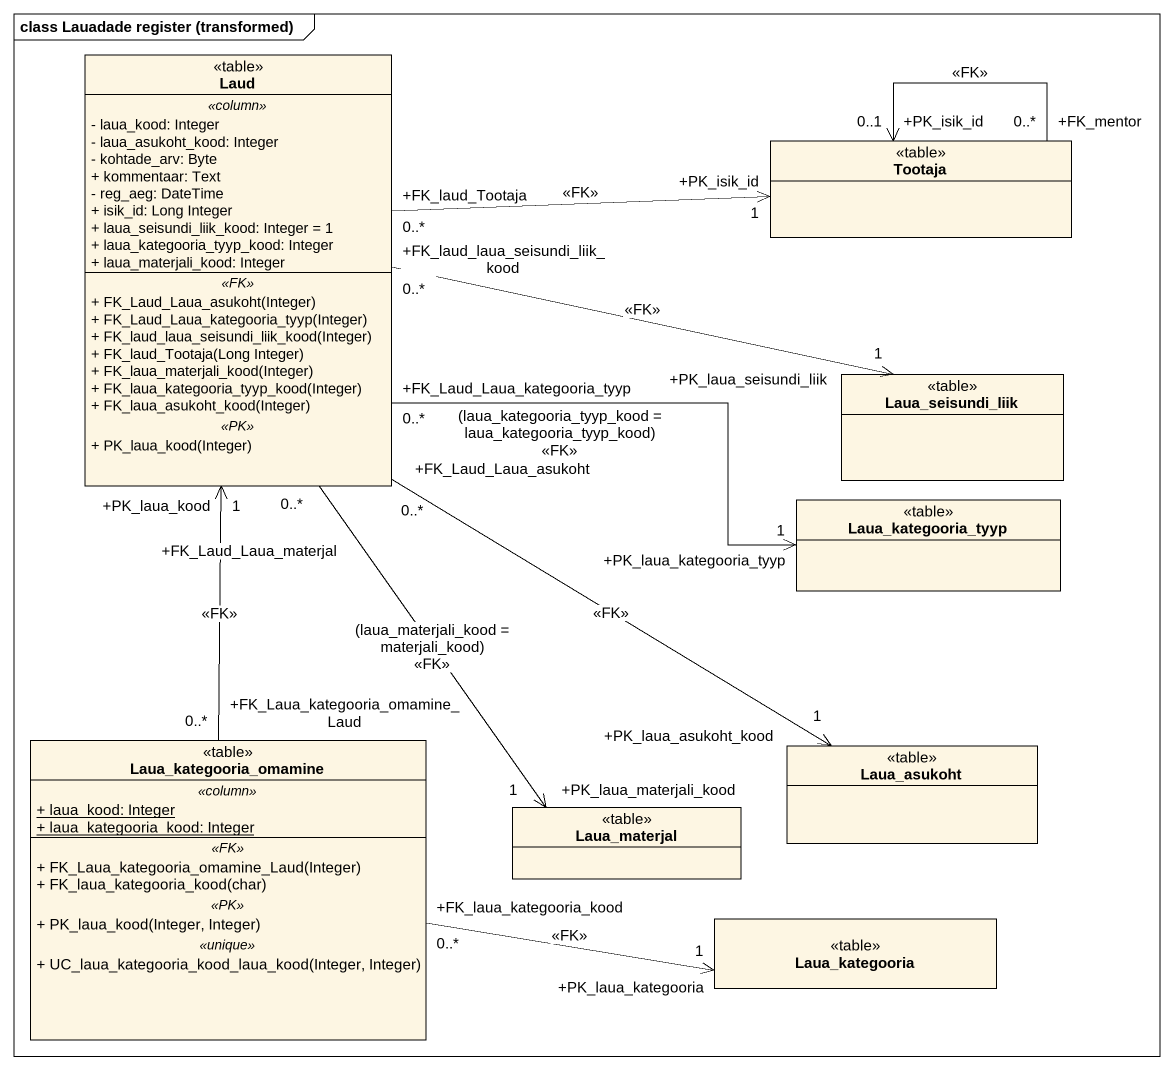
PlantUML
@startuml
mainframe class Lauadade register (transformed)
hide circle
hide empty members
skinparam classAttributeIconSize 0
class Laud <<table>> {
  .. <<column>> ..
  - laua_kood: Integer
  - laua_asukoht_kood: Integer
  - kohtade_arv: Byte
  + kommentaar: Text
  - reg_aeg: DateTime
  + isik_id: Long Integer
  + laua_seisundi_liik_kood: Integer = 1
  + laua_kategooria_tyyp_kood: Integer
  + laua_materjali_kood: Integer
  .. <<FK>> ..
  + FK_Laud_Laua_asukoht(Integer)
  + FK_Laud_Laua_kategooria_tyyp(Integer)
  + FK_laud_laua_seisundi_liik_kood(Integer)
  + FK_laud_Tootaja(Long Integer)
  + FK_laua_materjali_kood(Integer)
  + FK_laua_kategooria_tyyp_kood(Integer)
  + FK_laua_asukoht_kood(Integer)
  .. <<PK>> ..
  + PK_laua_kood(Integer)
}
class Tootaja <<table>>
class Laua_seisundi_liik <<table>>
class Laua_kategooria_tyyp <<table>>
class Laua_kategooria_omamine <<table>> {
  .. <<column>> ..
  {static} + laua_kood: Integer
  {static} + laua_kategooria_kood: Integer
  .. <<FK>> ..
  + FK_Laua_kategooria_omamine_Laud(Integer)
  + FK_laua_kategooria_kood(char)
  .. <<PK>> ..
  + PK_laua_kood(Integer, Integer)
  .. <<unique>> ..
  + UC_laua_kategooria_kood_laua_kood(Integer, Integer)
}
class Laua_asukoht <<table>>
class Laua_materjal <<table>>
class Laua_kategooria <<table>>
Laud "+FK_laud_Tootaja\n0..*" -right-> "+PK_isik_id\n1" Tootaja : <<FK>>
Laud "+FK_laud_laua_seisundi_liik_kood\n0..*" -right-> "+PK_laua_seisundi_liik\n1" Laua_seisundi_liik : <<FK>>
Laud "+FK_Laud_Laua_kategooria_tyyp\n0..*" -right-> "+PK_laua_kategooria_tyyp\n1" Laua_kategooria_tyyp : (laua_kategooria_tyyp_kood = laua_kategooria_tyyp_kood)\n<<FK>>
Laud "+FK_Laud_Laua_asukoht\n0..*" --> "+PK_laua_asukoht_kood\n1" Laua_asukoht : <<FK>>
Laud "+FK_Laud_Laua_materjal\n0..*" --> "+PK_laua_materjali_kood\n1" Laua_materjal : (laua_materjali_kood = materjali_kood)\n<<FK>>
Tootaja "+FK_mentor\n0..*" --> "+PK_isik_id\n0..1" Tootaja : <<FK>>
Laua_kategooria_omamine "+FK_Laua_kategooria_omamine_Laud\n0..*" -up-> "+PK_laua_kood\n1" Laud : <<FK>>
Laua_kategooria_omamine "+FK_laua_kategooria_kood\n0..*" -right-> "+PK_laua_kategooria\n1" Laua_kategooria : <<FK>>
@enduml
